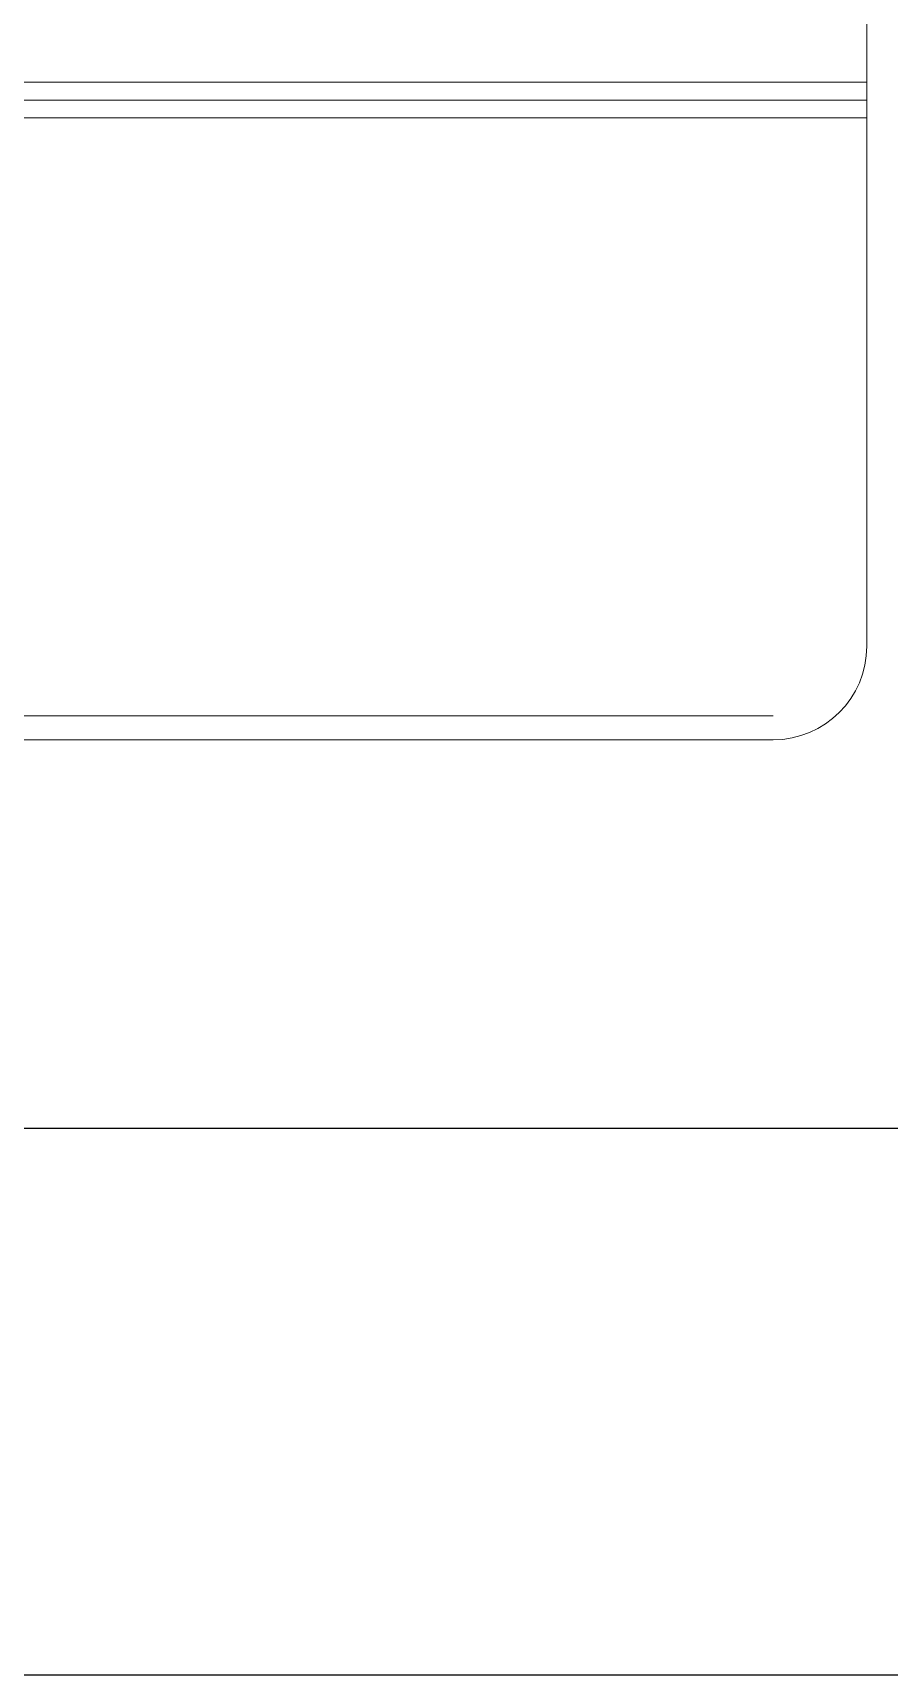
# Model space of a CAD drawing. Header units: inches. Extents: x -246178 to 57169, y -29325 to 19878.
# Drawn here: x 10619.2 to 10740.5, y -8477.4 to -8244.9 of the extents above; entities that cross this region are included whole.
import ezdxf

# ---------------------------------------------------------------- set-up
doc = ezdxf.new("R2010")
doc.units = ezdxf.units.IN
doc.header["$LTSCALE"] = 25
doc.header["$MEASUREMENT"] = 0
doc.linetypes.add('DASHDOT', pattern=[25.4, 12.7, -6.35, 0, -6.35])
doc.layers.add('00-Ground Floor$0$False Ceiling', color=251, linetype='Continuous')
for name, color, linetype, lineweight in [('00-Ground Floor$0$LOADING', 253, 'Continuous', 5), ('00-Ground Floor$0$Walls', 251, 'Continuous', 5), ('E-LITE-CLNG-CNDT', 6, 'DASHDOT', 35)]:
    doc.layers.add(name, color=color, linetype=linetype, lineweight=lineweight)

# ---------------------------------------------------------------- blocks, each defined once
blk = doc.blocks.new('00-Ground Floor$0$GF21008-P')
at = {"layer": '00-Ground Floor$0$LOADING'}
for p, q in [((0.71658, -0.1974), (0.71658, 0)), ((0.71912, -0.1974), (0.71912, 0)), ((0.72166, -0.1974), (0.72166, 0)), ((0.80631, -0.18414), (0.80631, -0.01908)), ((0.8097, -0.18414), (0.8097, -0.01908)), ((-0.7767, -0.1974), (0.79645, -0.1974))]:
    blk.add_line(p, q, dxfattribs=at)
blk.add_arc((0.79645, -0.18414), 0.01325, 270, 0, dxfattribs=at)
blk = doc.blocks.new('00-Ground Floor$0$A$Ce9e1c4c3')
at = {"layer": '00-Ground Floor$0$False Ceiling', "color": 254, "linetype": 'Continuous'}
blk.add_line((-89502.07, -8400), (-85902.07, -8400), dxfattribs=at)
at = {"layer": '00-Ground Floor$0$False Ceiling', "color": 254}
blk.add_line((-85902.07, -8477.43, 0), (-89502.07, -8477.43, 0), dxfattribs=at)
blk = doc.blocks.new('00-Ground Floor')
at = {"layer": '00-Ground Floor$0$Walls'}
blk.add_line((10497.93, -8477.43, 0), (14097.93, -8477.43, 0), dxfattribs=at)
at = {"layer": '00-Ground Floor$0$False Ceiling', "color": 254}
blk.add_blockref('00-Ground Floor$0$A$Ce9e1c4c3', (100000, 0), dxfattribs=at)
at = {"layer": '00-Ground Floor$0$LOADING', "xscale": -1000, "yscale": 1000, "zscale": 1000, "rotation": 90.00000000000017}
blk.add_blockref('00-Ground Floor$0$GF21008-P', (10539.97, -7535.32), dxfattribs=at)

msp = doc.modelspace()

# ---------------------------------------------------------------- block references
at = {"layer": 'E-LITE-CLNG-CNDT'}
msp.add_blockref('00-Ground Floor', (0, 0), dxfattribs=at)

doc.saveas('drawing.dxf')
